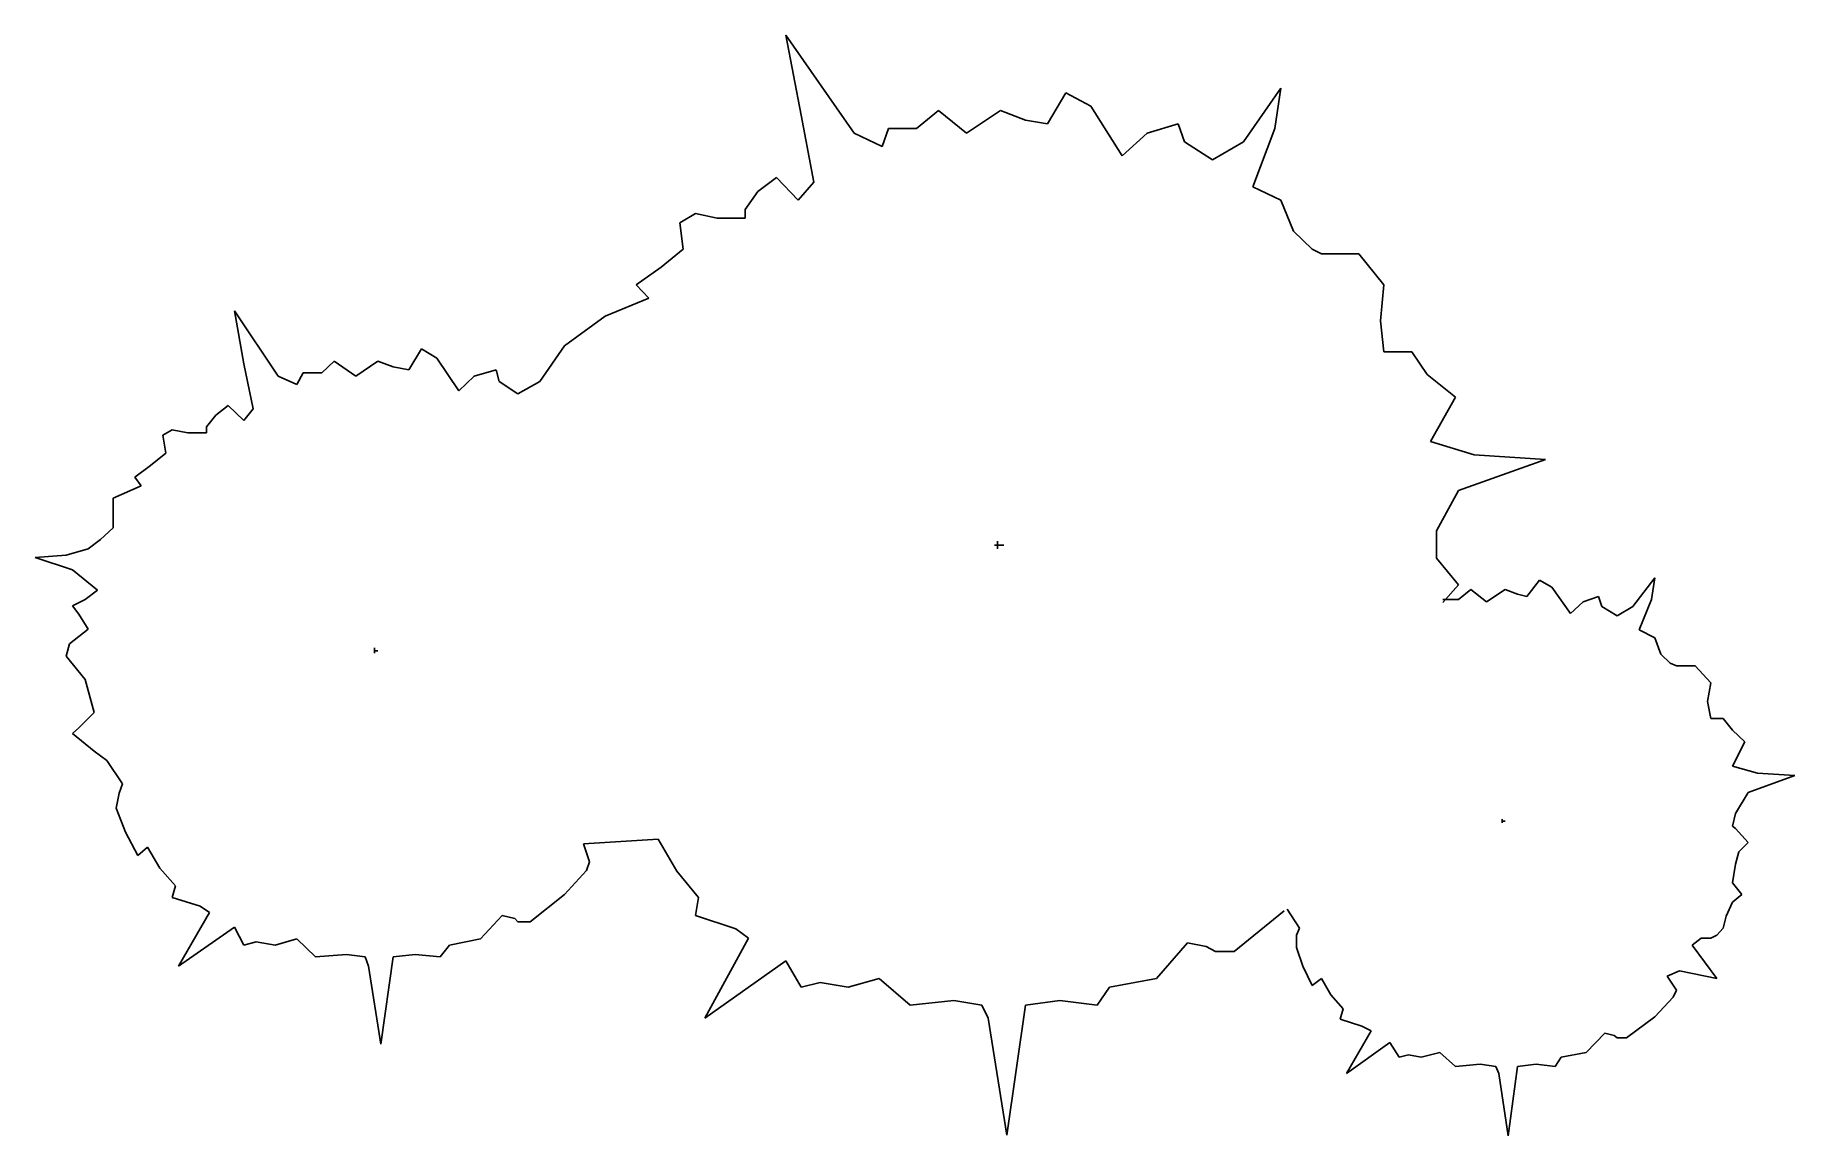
# Model space of a CAD drawing. Header units: millimetres. Extents: x 406.86 to 408.62, y 2601.99 to 2603.1.
import ezdxf

# ---------------------------------------------------------------- set-up
doc = ezdxf.new("R2010")
doc.units = ezdxf.units.MM
doc.header["$LTSCALE"] = 10
doc.layers.add('Vegetais', color=94, linetype='Continuous')

msp = doc.modelspace()

# ---------------------------------------------------------------- linework, layer by layer
at = {"layer": 'Vegetais'}
for p, q in [((407.6802, 2602.9993), (407.6115, 2603.0977)), ((407.6115, 2603.0977), (407.6271, 2603.0173)), ((408.1084, 2603.0446), (408.0709, 2602.9907)), ((408.1021, 2603.004), (408.1084, 2603.0446)), ((407.8927, 2603.0399), (407.874, 2603.0087)), ((407.9177, 2603.0266), (407.8927, 2603.0399)), ((407.949, 2602.9766), (407.9177, 2603.0266)), ((407.6271, 2603.0173), (407.6396, 2602.9501)), ((407.7646, 2603.022), (407.7427, 2603.004)), ((407.7927, 2602.9993), (407.7646, 2603.022)), ((407.8271, 2603.022), (407.7927, 2602.9993)), ((407.8521, 2603.0126), (407.8271, 2603.022)), ((407.874, 2603.0087), (407.8521, 2603.0126)), ((408.0052, 2603.0087), (407.974, 2602.9993)), ((408.0115, 2602.9907), (408.0052, 2603.0087)), ((407.7084, 2602.986), (407.6802, 2602.9993)), ((407.7146, 2603.004), (407.7084, 2602.986)), ((407.7427, 2603.004), (407.7146, 2603.004)), ((407.974, 2602.9993), (407.949, 2602.9766)), ((408.0396, 2602.9727), (408.0115, 2602.9907)), ((408.0709, 2602.9907), (408.0396, 2602.9727)), ((408.0802, 2602.9454), (408.1021, 2603.004)), ((407.5834, 2602.9407), (407.5709, 2602.9227)), ((407.6021, 2602.9548), (407.5834, 2602.9407)), ((407.624, 2602.9321), (407.6021, 2602.9548)), ((407.6396, 2602.9501), (407.624, 2602.9321)), ((408.1084, 2602.9321), (408.0802, 2602.9454)), ((407.5709, 2602.9227), (407.5709, 2602.9141)), ((408.1209, 2602.9009), (408.1084, 2602.9321)), ((407.5209, 2602.9188), (407.5052, 2602.9095)), ((407.5052, 2602.9095), (407.5084, 2602.8829)), ((407.5427, 2602.9141), (407.5209, 2602.9188)), ((407.5709, 2602.9141), (407.5427, 2602.9141)), ((408.1396, 2602.8829), (408.1209, 2602.9009)), ((407.5084, 2602.8829), (407.4865, 2602.8649)), ((408.149, 2602.8782), (408.1396, 2602.8829)), ((408.1865, 2602.8782), (408.149, 2602.8782)), ((408.2115, 2602.847), (408.1865, 2602.8782)), ((407.4865, 2602.8649), (407.4615, 2602.847)), ((407.474, 2602.8337), (407.4302, 2602.8157)), ((407.4615, 2602.847), (407.474, 2602.8337)), ((408.2084, 2602.811), (408.2115, 2602.847)), ((407.1021, 2602.7555), (407.0584, 2602.8212)), ((407.0584, 2602.8212), (407.0677, 2602.768)), ((407.3896, 2602.786), (407.4302, 2602.8157)), ((408.2115, 2602.7798), (408.2084, 2602.811)), ((407.2459, 2602.7829), (407.2334, 2602.7618)), ((407.2615, 2602.7735), (407.2459, 2602.7829)), ((407.3896, 2602.786), (407.3646, 2602.7501)), ((408.2396, 2602.7798), (408.2115, 2602.7798)), ((408.2552, 2602.7571), (408.2396, 2602.7798)), ((407.0677, 2602.768), (407.0771, 2602.7227)), ((407.1584, 2602.7704), (407.1459, 2602.7587)), ((407.1802, 2602.7555), (407.1584, 2602.7704)), ((407.2021, 2602.7704), (407.1802, 2602.7555)), ((407.2177, 2602.7649), (407.2021, 2602.7704)), ((407.2334, 2602.7618), (407.2177, 2602.7649)), ((407.2834, 2602.7407), (407.2615, 2602.7735)), ((407.3209, 2602.7618), (407.299, 2602.7555)), ((407.324, 2602.7501), (407.3209, 2602.7618)), ((407.1209, 2602.747), (407.1021, 2602.7555)), ((407.1271, 2602.7587), (407.1209, 2602.747)), ((407.1459, 2602.7587), (407.1271, 2602.7587)), ((407.299, 2602.7555), (407.2834, 2602.7407)), ((407.3427, 2602.7376), (407.324, 2602.7501)), ((407.3646, 2602.7501), (407.3427, 2602.7376)), ((408.2834, 2602.7345), (408.2552, 2602.7571)), ((407.0521, 2602.7259), (407.0396, 2602.7165)), ((407.0677, 2602.711), (407.0521, 2602.7259)), ((408.2584, 2602.6899), (408.2834, 2602.7345)), ((407.0396, 2602.7165), (407.0302, 2602.7048)), ((407.0771, 2602.7227), (407.0677, 2602.711)), ((406.9959, 2602.7016), (406.9865, 2602.6962)), ((406.9865, 2602.6962), (406.9896, 2602.6782)), ((407.0115, 2602.6985), (406.9959, 2602.7016)), ((407.0302, 2602.6985), (407.0115, 2602.6985)), ((407.0302, 2602.7048), (407.0302, 2602.6985)), ((406.9896, 2602.6782), (406.974, 2602.6657)), ((408.3021, 2602.6766), (408.2584, 2602.6899)), ((408.374, 2602.672), (408.3021, 2602.6766)), ((406.974, 2602.6657), (406.9584, 2602.654)), ((408.2865, 2602.6407), (408.374, 2602.672)), ((406.9646, 2602.6454), (406.9365, 2602.6329)), ((406.9584, 2602.654), (406.9646, 2602.6454)), ((408.2646, 2602.6001), (408.2865, 2602.6407)), ((406.9365, 2602.6329), (406.9365, 2602.6032)), ((406.9365, 2602.6032), (406.924, 2602.5915)), ((406.924, 2602.5915), (406.9115, 2602.5821)), ((407.824, 2602.586), (407.8209, 2602.586)), ((407.824, 2602.586), (407.824, 2602.5899)), ((407.824, 2602.586), (407.824, 2602.5821)), ((407.824, 2602.586), (407.8302, 2602.586)), ((408.2646, 2602.6001), (408.2646, 2602.5727)), ((406.8896, 2602.5759), (406.8584, 2602.5735)), ((406.8584, 2602.5735), (406.8959, 2602.561)), ((406.9115, 2602.5821), (406.8896, 2602.5759)), ((408.2865, 2602.5462), (408.2646, 2602.5727)), ((406.8959, 2602.561), (406.9209, 2602.5407)), ((408.3677, 2602.5509), (408.3552, 2602.5345)), ((408.3802, 2602.5438), (408.3677, 2602.5509)), ((408.4834, 2602.5532), (408.4615, 2602.5243)), ((408.4802, 2602.5313), (408.4834, 2602.5532)), ((406.9084, 2602.5313), (406.8959, 2602.5251)), ((406.9209, 2602.5407), (406.9084, 2602.5313)), ((408.2709, 2602.5282), (408.2865, 2602.5462)), ((408.2865, 2602.5313), (408.2709, 2602.5313)), ((408.299, 2602.5415), (408.2865, 2602.5313)), ((408.3146, 2602.529), (408.299, 2602.5415)), ((408.3334, 2602.5415), (408.3146, 2602.529)), ((408.3459, 2602.5368), (408.3334, 2602.5415)), ((408.3552, 2602.5345), (408.3459, 2602.5368)), ((408.399, 2602.5173), (408.3802, 2602.5438)), ((408.4271, 2602.5345), (408.4115, 2602.529)), ((408.4302, 2602.5243), (408.4271, 2602.5345)), ((408.4677, 2602.5009), (408.4802, 2602.5313)), ((406.8959, 2602.5251), (406.9021, 2602.5165)), ((406.9021, 2602.5165), (406.9115, 2602.5016)), ((408.4115, 2602.529), (408.399, 2602.5173)), ((408.4459, 2602.5149), (408.4302, 2602.5243)), ((408.4615, 2602.5243), (408.4459, 2602.5149)), ((406.9115, 2602.5016), (406.8927, 2602.4868)), ((408.4834, 2602.493), (408.4677, 2602.5009)), ((406.8927, 2602.4868), (406.8896, 2602.4743)), ((407.199, 2602.4798), (407.199, 2602.4829)), ((407.199, 2602.4798), (407.199, 2602.4774)), ((407.199, 2602.4798), (407.2021, 2602.4798)), ((407.199, 2602.4798), (407.199, 2602.4798)), ((408.4896, 2602.4766), (408.4834, 2602.493)), ((406.8896, 2602.4743), (406.9084, 2602.4509)), ((408.499, 2602.4673), (408.4896, 2602.4766)), ((408.5052, 2602.4649), (408.499, 2602.4673)), ((408.524, 2602.4649), (408.5052, 2602.4649)), ((408.5396, 2602.4477), (408.524, 2602.4649)), ((406.9084, 2602.4509), (406.9177, 2602.418)), ((408.5365, 2602.429), (408.5396, 2602.4477)), ((408.5396, 2602.4118), (408.5365, 2602.429)), ((406.9177, 2602.418), (406.9021, 2602.4024)), ((408.5521, 2602.4118), (408.5396, 2602.4118)), ((408.5615, 2602.4001), (408.5521, 2602.4118)), ((406.9021, 2602.4024), (406.8959, 2602.397)), ((406.8959, 2602.397), (406.9177, 2602.379)), ((408.574, 2602.3884), (408.5615, 2602.4001)), ((406.9177, 2602.379), (406.9302, 2602.3696)), ((408.5615, 2602.3641), (408.574, 2602.3884)), ((406.9302, 2602.3696), (406.9459, 2602.3462)), ((408.5865, 2602.3571), (408.5615, 2602.3641)), ((408.5771, 2602.3376), (408.624, 2602.3548)), ((408.624, 2602.3548), (408.5865, 2602.3571)), ((406.9459, 2602.3462), (406.9427, 2602.3368)), ((408.5646, 2602.3165), (408.5771, 2602.3376)), ((406.9427, 2602.3368), (406.9396, 2602.322)), ((406.9396, 2602.322), (406.949, 2602.2977)), ((408.3302, 2602.3087), (408.3302, 2602.311)), ((408.3302, 2602.3087), (408.3302, 2602.3071)), ((408.3302, 2602.3087), (408.3334, 2602.3087)), ((408.3302, 2602.3087), (408.3302, 2602.3087)), ((408.5615, 2602.304), (408.5646, 2602.3165)), ((408.5646, 2602.3016), (408.5615, 2602.304)), ((406.949, 2602.2977), (406.9615, 2602.2743)), ((407.4084, 2602.286), (407.4834, 2602.2907)), ((407.4146, 2602.268), (407.4084, 2602.286)), ((407.4834, 2602.2907), (407.5021, 2602.2587)), ((408.5771, 2602.2876), (408.5646, 2602.3016)), ((408.5677, 2602.2782), (408.5771, 2602.2876)), ((406.9615, 2602.2743), (406.9709, 2602.2829)), ((406.9709, 2602.2829), (406.9834, 2602.2618)), ((407.4115, 2602.2595), (407.4146, 2602.268)), ((408.5646, 2602.2657), (408.5677, 2602.2782)), ((406.9834, 2602.2618), (406.999, 2602.2438)), ((407.3896, 2602.2352), (407.4115, 2602.2595)), ((407.5021, 2602.2587), (407.524, 2602.2321)), ((408.5615, 2602.247), (408.5646, 2602.2657)), ((406.999, 2602.2438), (406.9959, 2602.2321)), ((406.9959, 2602.2321), (407.024, 2602.2235)), ((407.3552, 2602.2079), (407.3896, 2602.2352)), ((407.524, 2602.2321), (407.5209, 2602.2141)), ((408.5709, 2602.2352), (408.5615, 2602.247)), ((408.5615, 2602.2274), (408.5709, 2602.2352)), ((407.0334, 2602.2173), (407.0021, 2602.1634)), ((407.024, 2602.2235), (407.0334, 2602.2173)), ((407.3052, 2602.1907), (407.3271, 2602.2141)), ((407.3271, 2602.2141), (407.3396, 2602.211)), ((407.5209, 2602.2141), (407.5615, 2602.2009)), ((408.0615, 2602.1782), (408.1115, 2602.2188)), ((408.1146, 2602.2204), (408.1271, 2602.2016)), ((408.5552, 2602.2134), (408.5615, 2602.2274)), ((407.0021, 2602.1634), (407.0584, 2602.2024)), ((407.0584, 2602.2024), (407.0677, 2602.1845)), ((407.3396, 2602.211), (407.3427, 2602.2079)), ((407.3427, 2602.2079), (407.3552, 2602.2079)), ((407.5615, 2602.2009), (407.574, 2602.1915)), ((408.1271, 2602.2016), (408.124, 2602.1946)), ((408.5459, 2602.1946), (408.5521, 2602.2016)), ((408.5521, 2602.2016), (408.5552, 2602.2134)), ((407.0677, 2602.1845), (407.0802, 2602.1876)), ((407.0802, 2602.1876), (407.099, 2602.1845)), ((407.099, 2602.1845), (407.1209, 2602.1907)), ((407.1209, 2602.1907), (407.1396, 2602.1727)), ((407.2646, 2602.1727), (407.274, 2602.1845)), ((407.274, 2602.1845), (407.3052, 2602.1907)), ((407.574, 2602.1915), (407.5302, 2602.111)), ((407.9834, 2602.1509), (408.0146, 2602.1868)), ((408.0146, 2602.1868), (408.0334, 2602.1829)), ((408.0334, 2602.1829), (408.0427, 2602.1782)), ((408.0427, 2602.1782), (408.0615, 2602.1782)), ((408.124, 2602.1946), (408.124, 2602.1821)), ((408.124, 2602.1821), (408.1302, 2602.1634)), ((408.5209, 2602.1845), (408.5302, 2602.1915)), ((408.5459, 2602.1509), (408.5209, 2602.1845)), ((408.5302, 2602.1915), (408.5396, 2602.1915)), ((408.5396, 2602.1915), (408.5459, 2602.1946)), ((407.1396, 2602.1727), (407.1709, 2602.1751)), ((407.1709, 2602.1751), (407.1896, 2602.1727)), ((407.1896, 2602.1727), (407.1927, 2602.1634)), ((407.1927, 2602.1634), (407.2052, 2602.0852)), ((407.2052, 2602.0852), (407.2177, 2602.1727)), ((407.2177, 2602.1727), (407.2396, 2602.1751)), ((407.2396, 2602.1751), (407.2646, 2602.1727)), ((407.5302, 2602.111), (407.6115, 2602.1688)), ((407.6115, 2602.1688), (407.6271, 2602.1423)), ((408.1302, 2602.1634), (408.1396, 2602.1438)), ((407.6271, 2602.1423), (407.6459, 2602.147)), ((407.6459, 2602.147), (407.674, 2602.1423)), ((407.674, 2602.1423), (407.7052, 2602.1509)), ((407.7052, 2602.1509), (407.7365, 2602.1243)), ((407.9365, 2602.1423), (407.9834, 2602.1509)), ((408.1396, 2602.1438), (408.149, 2602.1509)), ((408.149, 2602.1509), (408.1584, 2602.1345)), ((408.4959, 2602.1532), (408.5084, 2602.1587)), ((408.5052, 2602.1391), (408.4959, 2602.1532)), ((408.5084, 2602.1587), (408.5459, 2602.1509)), ((407.7365, 2602.1243), (407.7802, 2602.129)), ((407.7802, 2602.129), (407.8084, 2602.1243)), ((407.8521, 2602.1243), (407.8865, 2602.129)), ((407.8865, 2602.129), (407.924, 2602.1243)), ((407.924, 2602.1243), (407.9365, 2602.1423)), ((408.1584, 2602.1345), (408.1709, 2602.1204)), ((408.4834, 2602.1126), (408.5021, 2602.1321)), ((408.5021, 2602.1321), (408.5052, 2602.1391)), ((407.8084, 2602.1243), (407.8146, 2602.111)), ((407.8146, 2602.111), (407.8334, 2601.9938)), ((407.8334, 2601.9938), (407.8521, 2602.1243)), ((408.1709, 2602.1204), (408.1677, 2602.1102)), ((408.1677, 2602.1102), (408.1896, 2602.1032)), ((408.4552, 2602.0915), (408.4834, 2602.1126)), ((408.199, 2602.0985), (408.174, 2602.0555)), ((408.1896, 2602.1032), (408.199, 2602.0985)), ((408.4146, 2602.0766), (408.4334, 2602.0962)), ((408.4334, 2602.0962), (408.4427, 2602.0938)), ((408.4427, 2602.0938), (408.4459, 2602.0915)), ((408.4459, 2602.0915), (408.4552, 2602.0915)), ((408.174, 2602.0555), (408.2177, 2602.0868)), ((408.2177, 2602.0868), (408.2271, 2602.072)), ((408.2271, 2602.072), (408.2365, 2602.0743)), ((408.2365, 2602.0743), (408.249, 2602.072)), ((408.249, 2602.072), (408.2677, 2602.0766)), ((408.2677, 2602.0766), (408.2834, 2602.0626)), ((408.3896, 2602.072), (408.4146, 2602.0766)), ((408.2834, 2602.0626), (408.3084, 2602.0649)), ((408.3084, 2602.0649), (408.324, 2602.0626)), ((408.324, 2602.0626), (408.3271, 2602.0555)), ((408.3271, 2602.0555), (408.3365, 2601.993)), ((408.3365, 2601.993), (408.3459, 2602.0626)), ((408.3459, 2602.0626), (408.3646, 2602.0649)), ((408.3646, 2602.0649), (408.3834, 2602.0626)), ((408.3834, 2602.0626), (408.3896, 2602.072))]:
    msp.add_line(p, q, dxfattribs=at)

doc.saveas('drawing.dxf')
